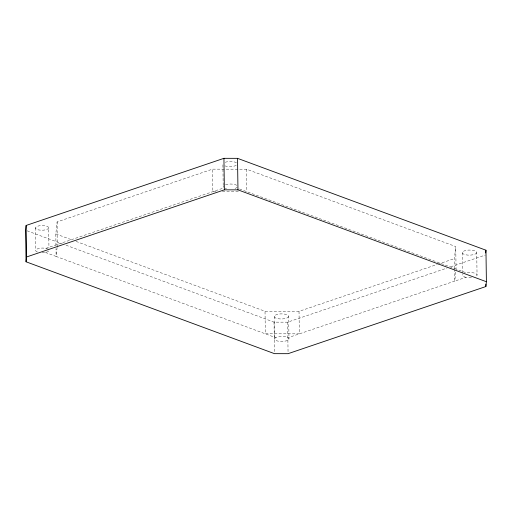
<?xml version="1.0" encoding="UTF-8"?>
<svg xmlns="http://www.w3.org/2000/svg" width="512" height="512" viewBox="0 0 512 512"><rect width="100%" height="100%" fill="white"/><g stroke="black" fill="none" stroke-linecap="round" stroke-linejoin="round"><path stroke-width="0.38" stroke-dasharray="2.56 1.92" d="M55.974 245.574L55.808 233.933L57.126 221.894L212.538 169.146L246.547 169.197L455.75 246.56L456.064 269.069L466.451 272.896L468.237 272.64A7.219 2.554 -0.8 0 1 475.725 273.562A7.219 2.554 -0.8 0 1 475.942 276.39M57.114 247.411L56.122 256.442L275.68 337.645L276.87 337.12A7.219 2.554 -0.8 0 1 287.072 337.139L288.813 338.285A7.219 2.554 -0.8 0 1 281.491 341.485A7.219 2.554 -0.8 0 1 274.88 338.266L275.68 337.645M57.19 246.656L57.126 221.894M454.573 268.685L454.432 258.592L455.75 246.56M455.738 272.077L454.746 281.107L288.147 337.664M237.312 187.245L235.322 188.384A7.219 2.554 -0.8 0 1 233.779 188.787M37.485 252.051A6.637 2.342 -0.8 0 1 36.742 249.216A6.637 2.342 -0.8 0 1 44.32 248.134L45.856 248.358L224.045 187.846M76.058 241.414L265.018 311.29L299.021 311.341L437.082 264.486M437.837 264.23L454.432 258.592M66.01 245.216L274.029 322.144L287.635 322.163L446.931 268.096M450.707 266.816L485.434 255.027M471.43 277.574A7.219 2.554 -0.8 0 1 467.699 277.568L465.971 277.306L454.746 281.107L454.586 269.459M42.099 252.749A6.637 2.342 -0.8 0 0 43.821 252.666L46.861 252.064A6.637 2.342 -0.8 0 0 48.691 251.014M216.019 191.661L212.858 191.654L212.538 169.146M222.342 191.667L239.744 191.693M465.971 277.306L464.538 276.902A7.219 2.554 -0.8 0 1 462.938 274.438M45.856 248.358L47.226 248.749A6.637 2.342 -0.8 0 1 48.224 249.235M239.462 188.96L456.064 269.069M55.808 233.933L72.307 240.032M27.098 230.829L62.266 243.834M45.408 252.448L56.122 256.442L56.013 248.678M476.736 252.608A7.219 2.554 -0.8 0 1 465.67 254.803A7.219 2.554 -0.8 0 1 466.157 250.381A7.219 2.554 -0.8 0 1 476.736 252.608L477.05 275.117M462.304 252.589L462.618 275.098M299.021 311.341L299.334 333.85L265.331 333.805L265.018 311.29M288.672 316.435A7.219 2.554 -0.8 0 1 277.613 318.63A7.219 2.554 -0.8 0 1 278.093 314.208A7.219 2.554 -0.8 0 1 288.672 316.435L288.986 338.944M287.635 322.163L288.064 352.89M274.246 316.416L274.56 338.925M274.029 322.144L274.451 352.077M246.547 169.197L246.861 191.706M222.899 164.826L223.2 186.56M48.672 227.898A6.637 2.342 -0.8 0 1 38.502 229.92A6.637 2.342 -0.8 0 1 38.95 225.85A6.637 2.342 -0.8 0 1 48.672 227.898L48.954 248.083M35.411 227.878L35.725 250.387M236.211 165.35A7.219 2.554 -0.8 0 1 224.8 165.862M225.197 162.246A7.219 2.554 -0.8 0 1 236.486 162.797M226.566 188.774A7.219 2.554 -0.8 0 1 225.12 188.371M223.373 187.219A7.219 2.554 -0.8 0 1 223.52 185.901M225.51 184.755A7.219 2.554 -0.8 0 1 236.8 185.306"/><path stroke-width="0.77" d="M26.125 225.459L25.6 230.272L26.042 261.786L274.47 353.658L288.07 353.677L485.875 286.541L486.4 281.728L485.958 250.214L237.53 158.342L223.93 158.323L26.125 225.459L26.566 256.973L26.042 261.786M485.658 252.966L485.958 250.214M26.566 256.973L224.365 189.837L237.971 189.856L486.4 281.728M485.843 284.179L485.875 286.541M237.53 158.342L237.971 189.856M223.93 158.323L224.365 189.837"/></g></svg>
